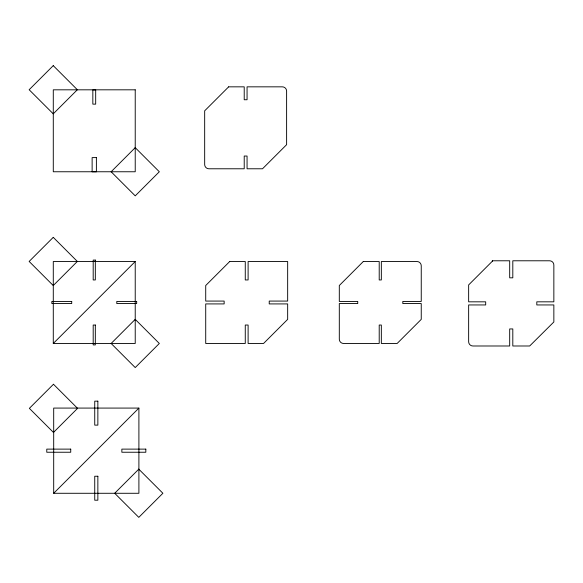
<?xml version="1.0" encoding="UTF-8"?>
<svg xmlns="http://www.w3.org/2000/svg" width="583" height="583" viewBox="0 0 583 583"><rect width="100%" height="100%" fill="white"/><g stroke="black" fill="none" stroke-linecap="round" stroke-linejoin="round"><path stroke-width="0.87" d="M53.286 343.467L135.227 261.527L135.227 343.467L53.286 343.467L53.286 261.527L135.227 261.527M53.694 493.284L138.9 408.078L53.694 408.078L53.694 493.284L138.9 493.284L138.9 408.078M53.25 65.639L29.15 89.738L53.25 113.838L77.35 89.738L53.25 65.639M135.227 147.659L111.127 171.759L135.227 195.859L159.327 171.759L135.227 147.659M53.25 237.347L29.15 261.446L53.25 285.553L77.35 261.446L53.25 237.347M228.653 86.838L204.669 110.821L204.669 164.515A4.263 4.263 0 0 0 208.933 168.779L244.219 168.779L244.219 156.04L247.061 156.04L247.061 168.779L262.51 168.779L286.61 144.679L286.61 91.101A4.263 4.263 0 0 0 282.347 86.838L247.061 86.838L247.061 99.744L244.219 99.744L244.219 86.838L228.653 86.838M53.468 384.248L29.369 408.348L53.468 432.448L77.568 408.348L53.468 384.248M135.227 319.367L111.127 343.467L135.227 367.567L159.327 343.467L135.227 319.367M229.702 261.527L205.719 285.51L205.719 301.076L224.149 301.076L224.149 303.918L205.719 303.918L205.719 343.467L245.268 343.467L245.268 325.037L248.11 325.037L248.11 343.467L263.56 343.467L287.659 319.367L287.659 303.918L269.229 303.918L269.229 301.076L287.659 301.076L287.659 261.527L248.11 261.527L248.11 279.957L245.268 279.957L245.268 261.527L229.702 261.527M138.79 469.162L114.691 493.262L138.79 517.361L162.89 493.262L138.79 469.162M363.289 261.527L339.306 285.51L339.306 301.433L357.736 301.433L357.736 303.561L339.306 303.561L339.306 339.204A4.263 4.263 0 0 0 343.569 343.467L379.212 343.467L379.212 325.037L381.34 325.037L381.34 343.467L397.147 343.467L421.247 319.367L421.247 303.561L402.817 303.561L402.817 301.433L421.247 301.433L421.247 265.79A4.263 4.263 0 0 0 416.991 261.527L381.34 261.527L381.34 279.957L379.212 279.957L379.212 261.527L363.289 261.527M492.518 261.053L468.645 284.927L468.645 301.826L485.69 301.826L485.69 304.945L468.645 304.945L468.645 341.725A4.263 4.263 0 0 0 472.908 345.989L509.688 345.989L509.688 328.943L512.807 328.943L512.807 345.989L529.67 345.989L553.85 321.969L553.85 304.945L536.805 304.945L536.805 301.826L553.85 301.826L553.85 265.046A4.263 4.263 0 0 0 549.587 260.783L512.807 260.783L512.807 277.829L509.688 277.829L509.688 260.783L492.249 260.783L492.518 261.053M135.227 89.818L53.286 89.818L53.286 171.759L135.227 171.759L135.227 89.818M95.678 89.942L92.835 89.942L92.835 104.138L95.678 104.138L95.678 89.942M96.392 157.599L92.129 157.599L92.129 171.796L96.392 171.796L96.392 157.599M95.321 260.084L93.193 260.084L93.193 279.957L95.321 279.957L95.321 260.084M71.716 301.433L51.851 301.433L51.851 303.561L71.716 303.561L71.716 301.433M136.67 301.433L116.797 301.433L116.797 303.561L136.67 303.561L136.67 301.433M95.321 325.037L93.193 325.037L93.193 344.91L95.321 344.91L95.321 325.037M97.857 401.155L94.737 401.155L94.737 425.124L97.857 425.124L97.857 401.155M70.732 449.121L46.771 449.121L46.771 452.24L70.732 452.24L70.732 449.121M145.823 449.121L121.854 449.121L121.854 452.24L145.823 452.24L145.823 449.121M97.857 476.238L94.737 476.238L94.737 500.207L97.857 500.207L97.857 476.238"/></g></svg>
